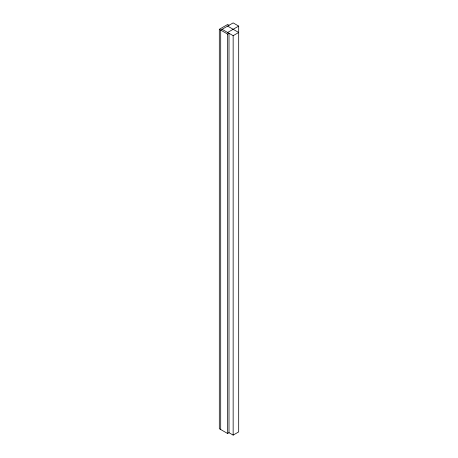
<?xml version="1.0" encoding="UTF-8"?>
<svg xmlns="http://www.w3.org/2000/svg" width="458" height="458" viewBox="0 0 458 458"><rect width="100%" height="100%" fill="white"/><g stroke="black" fill="none" stroke-linecap="round" stroke-linejoin="round"><path stroke-width="0.69" d="M219.313 29.289L227.615 34.081L229 33.285L229 432.701L227.615 433.503L219.313 428.711L219.313 29.289L227.615 24.497L229 25.299M227.615 32.484L238.687 26.095L238.687 431.905L233.151 435.1L228.845 432.615M222.084 29.289L233.151 35.684L238.687 32.484L227.615 26.095M238.687 26.095L233.151 22.9L220.699 30.091L220.699 429.507M233.151 35.684L233.151 435.1M227.615 34.081L227.615 433.503"/></g></svg>
